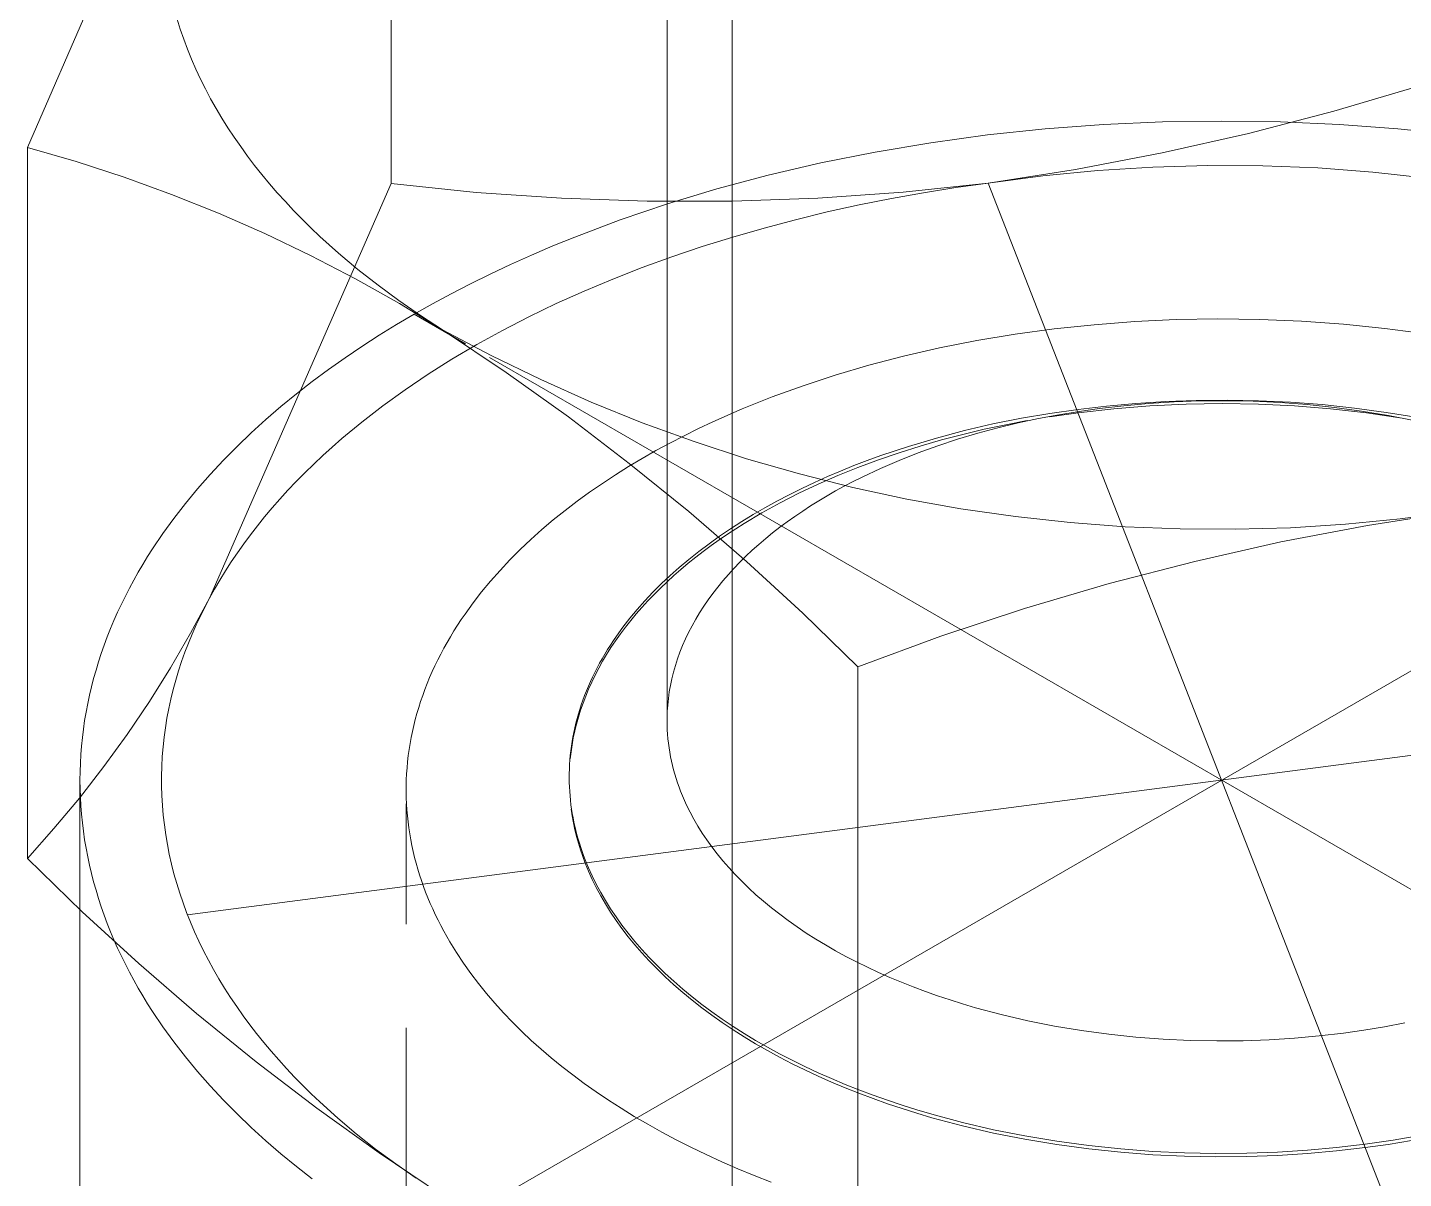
# Model space of a CAD drawing. Header units: millimetres. Extents: x -111 to 4919, y -143 to 3304.
# Drawn here: x 2824.62 to 2833.05, y 1561.27 to 1568.33 of the extents above; entities that cross this region are included whole.
import ezdxf

# ---------------------------------------------------------------- set-up
doc = ezdxf.new("R2010")
doc.units = ezdxf.units.MM
doc.linetypes.add('HIDDEN', pattern=[1.905, 1.27, -0.635])
doc.layers.add('ZANO_R', color=7, linetype='Continuous', lineweight=0)
doc.layers.add('ZANO_R_przerywana', color=7, linetype='HIDDEN', lineweight=0)

msp = doc.modelspace()

# ---------------------------------------------------------------- linework, layer by layer
at = {"layer": 'ZANO_R'}
for p, q in [((2828.5389, 1564.0757), (2828.5389, 1572.2905)), ((2826.8478, 1567.37), (2826.8478, 1571.7292)), ((2828.9389, 1559.2657), (2828.9389, 1571.4242)), ((2824.6173, 1567.5916), (2825.673, 1570.0225)), ((2825.5344, 1568.3782), (2825.5538, 1568.3164)), ((2825.5538, 1568.3164), (2825.5751, 1568.2548)), ((2825.5751, 1568.2548), (2825.5982, 1568.1934)), ((2825.5982, 1568.1934), (2825.623, 1568.1322)), ((2825.623, 1568.1322), (2825.6496, 1568.0713)), ((2825.6496, 1568.0713), (2825.678, 1568.0106)), ((2825.678, 1568.0106), (2825.7081, 1567.9503)), ((2833.147, 1567.9667), (2832.6276, 1567.8136)), ((2825.7081, 1567.9503), (2825.7399, 1567.8903)), ((2825.7399, 1567.8903), (2825.7735, 1567.8306)), ((2825.7735, 1567.8306), (2825.8087, 1567.7714)), ((2832.6276, 1567.8136), (2832.1036, 1567.6775)), ((2825.8087, 1567.7714), (2825.8456, 1567.7125)), ((2825.8456, 1567.7125), (2825.8842, 1567.6541)), ((2830.8581, 1567.7049), (2831.2159, 1567.7318)), ((2831.2159, 1567.7318), (2831.5767, 1567.748)), ((2831.5767, 1567.748), (2831.9389, 1567.7534)), ((2831.9389, 1567.7534), (2832.3011, 1567.748)), ((2832.3011, 1567.748), (2832.6618, 1567.7318)), ((2832.6618, 1567.7318), (2833.0197, 1567.7049)), ((2825.8842, 1567.6541), (2825.9243, 1567.5961)), ((2830.1565, 1567.6202), (2830.5045, 1567.6676)), ((2830.5045, 1567.6676), (2830.8581, 1567.7049)), ((2832.1036, 1567.6775), (2831.5753, 1567.5585)), ((2833.0197, 1567.7049), (2833.3732, 1567.6676)), ((2824.6173, 1567.5916), (2824.6173, 1563.2324)), ((2824.915, 1567.5051), (2824.6173, 1567.5916)), ((2825.9243, 1567.5961), (2825.9661, 1567.5386)), ((2829.4825, 1567.4964), (2829.8155, 1567.563)), ((2829.8155, 1567.563), (2830.1565, 1567.6202)), ((2831.5753, 1567.5585), (2831.0434, 1567.4569)), ((2825.2097, 1567.4088), (2824.915, 1567.5051)), ((2825.9661, 1567.5386), (2826.0095, 1567.4816)), ((2826.0095, 1567.4816), (2826.0544, 1567.4251)), ((2829.1586, 1567.421), (2829.4825, 1567.4964)), ((2831.5169, 1567.4712), (2831.1797, 1567.45)), ((2831.8546, 1567.4809), (2831.5169, 1567.4712)), ((2832.1924, 1567.4789), (2831.8546, 1567.4809)), ((2832.53, 1567.4653), (2832.1924, 1567.4789)), ((2832.8669, 1567.4401), (2832.53, 1567.4653)), ((2825.5011, 1567.303), (2825.2097, 1567.4088)), ((2826.0544, 1567.4251), (2826.1009, 1567.3691)), ((2828.8449, 1567.3372), (2829.1586, 1567.421)), ((2831.0434, 1567.4569), (2830.5086, 1567.3727)), ((2830.8435, 1567.4171), (2830.5086, 1567.3727)), ((2831.1797, 1567.45), (2830.8435, 1567.4171)), ((2833.2027, 1567.4034), (2832.8669, 1567.4401)), ((2825.7889, 1567.1877), (2825.5011, 1567.303)), ((2826.8478, 1567.37), (2825.7325, 1564.8272)), ((2826.1009, 1567.3691), (2826.1489, 1567.3137)), ((2826.1489, 1567.3137), (2826.1983, 1567.2589)), ((2827.3692, 1567.3157), (2826.8478, 1567.37)), ((2827.8922, 1567.2796), (2827.3692, 1567.3157)), ((2828.5421, 1567.2457), (2828.8449, 1567.3372)), ((2829.9872, 1567.3176), (2829.4643, 1567.2807)), ((2830.1121, 1567.3135), (2829.9143, 1567.2781)), ((2830.5086, 1567.3727), (2829.9872, 1567.3176)), ((2830.3103, 1567.345), (2830.1121, 1567.3135)), ((2830.5086, 1567.3727), (2830.3103, 1567.345)), ((2830.5086, 1567.3727), (2833.3692, 1560.0512)), ((2826.1983, 1567.2589), (2826.2492, 1567.2047)), ((2828.4161, 1567.2617), (2827.8922, 1567.2796)), ((2828.2511, 1567.1471), (2828.5421, 1567.2457)), ((2828.9404, 1567.2621), (2828.4161, 1567.2617)), ((2829.4643, 1567.2807), (2828.9404, 1567.2621)), ((2829.7172, 1567.2387), (2829.5211, 1567.1955)), ((2829.9143, 1567.2781), (2829.7172, 1567.2387)), ((2826.0727, 1567.063), (2825.7889, 1567.1877)), ((2826.2492, 1567.2047), (2826.3014, 1567.1511)), ((2826.3014, 1567.1511), (2826.3551, 1567.0981)), ((2827.9724, 1567.042), (2828.2511, 1567.1471)), ((2829.3264, 1567.1483), (2829.1334, 1567.0972)), ((2829.5211, 1567.1955), (2829.3264, 1567.1483)), ((2826.3523, 1566.9291), (2826.0727, 1567.063)), ((2826.3551, 1567.0981), (2826.4101, 1567.0458)), ((2826.4101, 1567.0458), (2826.4665, 1566.9941)), ((2827.8379, 1566.9872), (2827.9724, 1567.042)), ((2828.9425, 1567.0422), (2828.754, 1566.9834)), ((2829.1334, 1567.0972), (2828.9425, 1567.0422)), ((2826.4665, 1566.9941), (2826.5241, 1566.9431)), ((2827.7066, 1566.931), (2827.8379, 1566.9872)), ((2828.754, 1566.9834), (2828.5682, 1566.9207)), ((2826.6274, 1566.7862), (2826.3523, 1566.9291)), ((2826.5241, 1566.9431), (2826.643, 1566.8433)), ((2827.4539, 1566.8149), (2827.5786, 1566.8736)), ((2827.5786, 1566.8736), (2827.7066, 1566.931)), ((2828.5682, 1566.9207), (2828.3855, 1566.8543)), ((2826.8977, 1566.6343), (2826.6274, 1566.7862)), ((2826.643, 1566.8433), (2826.7666, 1566.7463)), ((2827.3326, 1566.7551), (2827.4539, 1566.8149)), ((2828.2062, 1566.7843), (2828.0307, 1566.7106)), ((2828.3855, 1566.8543), (2828.2062, 1566.7843)), ((2826.7666, 1566.7463), (2826.8947, 1566.6523)), ((2827.2147, 1566.6942), (2827.3326, 1566.7551)), ((2828.0307, 1566.7106), (2827.8593, 1566.6335)), ((2826.8947, 1566.6523), (2827.0269, 1566.5614)), ((2827.1628, 1566.4736), (2826.8977, 1566.6343)), ((2826.9891, 1566.5697), (2827.1002, 1566.6324)), ((2827.1002, 1566.6324), (2827.2147, 1566.6942)), ((2827.8593, 1566.6335), (2827.6922, 1566.5531)), ((2826.8805, 1566.5056), (2826.9891, 1566.5697)), ((2826.9891, 1566.5697), (2827.3034, 1566.3882)), ((2827.0269, 1566.5614), (2827.1628, 1566.4736)), ((2827.6922, 1566.5531), (2827.5298, 1566.4694)), ((2831.4079, 1566.5236), (2831.6607, 1566.5355)), ((2831.6607, 1566.5355), (2831.916, 1566.5399)), ((2831.916, 1566.5399), (2832.1727, 1566.5368)), ((2832.1727, 1566.5368), (2832.4298, 1566.526)), ((2826.7734, 1566.4394), (2826.8805, 1566.5056)), ((2827.5525, 1566.2122), (2827.1628, 1566.4736)), ((2827.1628, 1566.4736), (2827.4613, 1566.3154)), ((2827.5298, 1566.4694), (2827.3724, 1566.3826)), ((2830.4381, 1566.4068), (2830.6727, 1566.4458)), ((2830.6727, 1566.4458), (2830.913, 1566.4785)), ((2830.913, 1566.4785), (2831.1583, 1566.5045)), ((2831.1583, 1566.5045), (2831.4079, 1566.5236)), ((2832.4298, 1566.526), (2832.6862, 1566.5075)), ((2832.6862, 1566.5075), (2832.941, 1566.4814)), ((2832.941, 1566.4814), (2833.1931, 1566.4476)), ((2826.5644, 1566.3013), (2826.668, 1566.3714)), ((2826.668, 1566.3714), (2826.7734, 1566.4394)), ((2827.3724, 1566.3826), (2827.2201, 1566.2929)), ((2829.9889, 1566.3114), (2830.21, 1566.3619)), ((2830.21, 1566.3619), (2830.4381, 1566.4068)), ((2826.4628, 1566.2294), (2826.5644, 1566.3013)), ((2826.9891, 1560.8542), (2836.5054, 1566.3484)), ((2827.2201, 1566.2929), (2827.0733, 1566.2004)), ((2827.4493, 1566.304), (2836.8886, 1560.8542)), ((2827.4613, 1566.3154), (2827.7651, 1566.1676)), ((2829.7754, 1566.2557), (2829.9889, 1566.3114)), ((2826.3632, 1566.1555), (2826.4628, 1566.2294)), ((2827.0733, 1566.2004), (2826.9322, 1566.1052)), ((2827.934, 1565.9391), (2827.5525, 1566.2122)), ((2829.3725, 1566.1307), (2829.5698, 1566.1953)), ((2829.5698, 1566.1953), (2829.7754, 1566.2557)), ((2826.266, 1566.0797), (2826.3632, 1566.1555)), ((2827.7651, 1566.1676), (2828.0738, 1566.0303)), ((2829.1837, 1566.0621), (2829.3725, 1566.1307)), ((2826.1711, 1566.002), (2826.266, 1566.0797)), ((2826.9322, 1566.1052), (2826.797, 1566.0077)), ((2828.0738, 1566.0303), (2828.387, 1565.9036)), ((2829.0004, 1565.9888), (2829.1837, 1566.0621)), ((2831.4128, 1566.022), (2831.5963, 1566.0336)), ((2831.4917, 1566.0217), (2831.6477, 1566.0315)), ((2831.5963, 1566.0336), (2831.7834, 1566.0403)), ((2831.6477, 1566.0315), (2831.8067, 1566.0372)), ((2831.7834, 1566.0403), (2831.9736, 1566.042)), ((2831.8067, 1566.0372), (2831.9684, 1566.0386)), ((2831.9684, 1566.0386), (2832.1322, 1566.0355)), ((2831.9736, 1566.042), (2832.1663, 1566.0384)), ((2832.1322, 1566.0355), (2832.2976, 1566.0278)), ((2832.1663, 1566.0384), (2832.3609, 1566.0292)), ((2832.2976, 1566.0278), (2832.4641, 1566.0151)), ((2832.3609, 1566.0292), (2832.5568, 1566.0144)), ((2826.0787, 1565.9224), (2826.1711, 1566.002)), ((2826.797, 1566.0077), (2826.6678, 1565.9078)), ((2828.8199, 1565.9095), (2829.0004, 1565.9888)), ((2830.7116, 1565.9307), (2830.8856, 1565.9606)), ((2830.817, 1565.9288), (2830.942, 1565.9524)), ((2830.8856, 1565.9606), (2831.0587, 1565.9855)), ((2830.8856, 1565.9399), (2831.0587, 1565.9647)), ((2830.942, 1565.9524), (2831.0666, 1565.973)), ((2831.0587, 1565.9855), (2831.2335, 1566.0059)), ((2831.0587, 1565.9647), (2831.279, 1565.9896)), ((2831.0666, 1565.973), (2831.1907, 1565.9906)), ((2831.1907, 1565.9906), (2831.3393, 1566.0079)), ((2831.2335, 1566.0059), (2831.4128, 1566.022)), ((2831.279, 1565.9896), (2831.5, 1566.0074)), ((2831.3393, 1566.0079), (2831.4917, 1566.0217)), ((2831.5, 1566.0074), (2831.7214, 1566.018)), ((2831.7214, 1566.018), (2831.9431, 1566.0214)), ((2831.9431, 1566.0214), (2832.1648, 1566.0176)), ((2832.1648, 1566.0176), (2832.3863, 1566.0067)), ((2832.3863, 1566.0067), (2832.6072, 1565.9886)), ((2832.4641, 1566.0151), (2832.631, 1565.9976)), ((2832.5568, 1566.0144), (2832.7531, 1565.9937)), ((2832.6072, 1565.9886), (2832.8275, 1565.9633)), ((2832.631, 1565.9976), (2832.7976, 1565.9751)), ((2832.7531, 1565.9937), (2832.9491, 1565.9672)), ((2832.7976, 1565.9751), (2832.9634, 1565.9475)), ((2832.8275, 1565.9633), (2833.0468, 1565.931)), ((2832.9491, 1565.9672), (2833.1442, 1565.9348)), ((2832.9634, 1565.9475), (2833.1276, 1565.9148)), ((2825.989, 1565.8411), (2826.0787, 1565.9224)), ((2826.6678, 1565.9078), (2826.5448, 1565.8059)), ((2828.3071, 1565.6545), (2827.934, 1565.9391)), ((2828.387, 1565.9036), (2828.7044, 1565.7879)), ((2828.643, 1565.824), (2828.731, 1565.8675)), ((2828.731, 1565.8675), (2828.8199, 1565.9095)), ((2830.1903, 1565.8098), (2830.3634, 1565.8554)), ((2830.3521, 1565.8319), (2830.4836, 1565.8631)), ((2830.3634, 1565.8554), (2830.5373, 1565.8957)), ((2830.4435, 1565.8387), (2830.5674, 1565.8719)), ((2830.4836, 1565.8631), (2830.6154, 1565.8913)), ((2830.5373, 1565.8957), (2830.7116, 1565.9307)), ((2830.5674, 1565.8719), (2830.692, 1565.902)), ((2830.6154, 1565.8913), (2830.7472, 1565.9165)), ((2830.692, 1565.902), (2830.817, 1565.9288)), ((2825.9021, 1565.7579), (2825.989, 1565.8411)), ((2826.5448, 1565.8059), (2826.4857, 1565.7542)), ((2828.4705, 1565.7325), (2828.5561, 1565.779)), ((2828.5561, 1565.779), (2828.643, 1565.824)), ((2828.7044, 1565.7879), (2829.0256, 1565.6831)), ((2830.019, 1565.7587), (2830.1903, 1565.8098)), ((2830.0911, 1565.7602), (2830.2211, 1565.7976)), ((2830.199, 1565.7622), (2830.3206, 1565.8021)), ((2830.2211, 1565.7976), (2830.3521, 1565.8319)), ((2830.3206, 1565.8021), (2830.4435, 1565.8387)), ((2825.8182, 1565.673), (2825.9021, 1565.7579)), ((2826.4282, 1565.7021), (2826.3723, 1565.6495)), ((2826.4857, 1565.7542), (2826.4282, 1565.7021)), ((2828.3861, 1565.6844), (2828.4705, 1565.7325)), ((2829.7667, 1565.6719), (2829.85, 1565.7022)), ((2829.8349, 1565.6761), (2829.9622, 1565.7197)), ((2829.85, 1565.7022), (2830.019, 1565.7587)), ((2829.9617, 1565.6727), (2830.0793, 1565.7191)), ((2829.9622, 1565.7197), (2830.0911, 1565.7602)), ((2830.0793, 1565.7191), (2830.199, 1565.7622)), ((2825.7374, 1565.5865), (2825.8182, 1565.673)), ((2826.3723, 1565.6495), (2826.318, 1565.5966)), ((2828.2218, 1565.5839), (2828.3032, 1565.6349)), ((2828.3032, 1565.6349), (2828.3861, 1565.6844)), ((2828.6714, 1565.3589), (2828.3071, 1565.6545)), ((2829.0256, 1565.6831), (2829.3502, 1565.5894)), ((2829.5222, 1565.573), (2829.6027, 1565.6073)), ((2829.5859, 1565.5796), (2829.7093, 1565.6293)), ((2829.6027, 1565.6073), (2829.6842, 1565.6403)), ((2829.6842, 1565.6403), (2829.7667, 1565.6719)), ((2829.7093, 1565.6293), (2829.8349, 1565.6761)), ((2829.7345, 1565.5703), (2829.8467, 1565.6231)), ((2829.8467, 1565.6231), (2829.9617, 1565.6727)), ((2825.6597, 1565.4983), (2825.7374, 1565.5865)), ((2826.2654, 1565.5433), (2826.2144, 1565.4896)), ((2826.318, 1565.5966), (2826.2654, 1565.5433)), ((2828.0639, 1565.4776), (2828.142, 1565.5315)), ((2828.142, 1565.5315), (2828.2218, 1565.5839)), ((2829.3469, 1565.4709), (2829.465, 1565.5267)), ((2829.3502, 1565.5894), (2829.6778, 1565.5069)), ((2829.3649, 1565.5004), (2829.4429, 1565.5373)), ((2829.4429, 1565.5373), (2829.5222, 1565.573)), ((2829.465, 1565.5267), (2829.5859, 1565.5796)), ((2829.6257, 1565.5144), (2829.6797, 1565.5427)), ((2829.6797, 1565.5427), (2829.7345, 1565.5703)), ((2825.5855, 1565.4085), (2825.6597, 1565.4983)), ((2826.165, 1565.4356), (2826.1174, 1565.3813)), ((2826.2144, 1565.4896), (2826.165, 1565.4356)), ((2827.9877, 1565.4222), (2828.0639, 1565.4776)), ((2829.2129, 1565.4228), (2829.2881, 1565.4622)), ((2829.2319, 1565.4122), (2829.3469, 1565.4709)), ((2829.2881, 1565.4622), (2829.3649, 1565.5004)), ((2829.4695, 1565.4251), (2829.5206, 1565.4556)), ((2829.5206, 1565.4556), (2829.5727, 1565.4853)), ((2829.5727, 1565.4853), (2829.6257, 1565.5144)), ((2829.6778, 1565.5069), (2830.0081, 1565.4358)), ((2830.0081, 1565.4358), (2830.3406, 1565.376)), ((2825.5147, 1565.3171), (2825.5855, 1565.4085)), ((2826.1174, 1565.3813), (2826.0714, 1565.3267)), ((2827.8413, 1565.3075), (2827.9135, 1565.3655)), ((2827.9135, 1565.3655), (2827.9877, 1565.4222)), ((2829.0266, 1565.0523), (2828.6714, 1565.3589)), ((2829.0125, 1565.2864), (2829.1204, 1565.3507)), ((2829.067, 1565.3402), (2829.1391, 1565.3821)), ((2829.1204, 1565.3507), (2829.2319, 1565.4122)), ((2829.1391, 1565.3821), (2829.2129, 1565.4228)), ((2829.3227, 1565.3295), (2829.3705, 1565.362)), ((2829.3705, 1565.362), (2829.4194, 1565.3939)), ((2829.4194, 1565.3939), (2829.4695, 1565.4251)), ((2830.3406, 1565.376), (2830.675, 1565.3277)), ((2833.3692, 1565.3584), (2832.8343, 1565.2742)), ((2833.0343, 1565.314), (2833.3692, 1565.3584)), ((2825.4475, 1565.2243), (2825.5147, 1565.3171)), ((2826.027, 1565.2719), (2825.9844, 1565.2169)), ((2826.0714, 1565.3267), (2826.027, 1565.2719)), ((2827.7713, 1565.2481), (2827.8413, 1565.3075)), ((2828.9278, 1565.253), (2828.9965, 1565.2971)), ((2828.9601, 1565.2533), (2829.0125, 1565.2864)), ((2828.9965, 1565.2971), (2829.067, 1565.3402)), ((2829.2306, 1565.2625), (2829.276, 1565.2963)), ((2829.276, 1565.2963), (2829.3227, 1565.3295)), ((2830.675, 1565.3277), (2831.0108, 1565.291)), ((2831.0108, 1565.291), (2831.3477, 1565.2658)), ((2831.3477, 1565.2658), (2831.6853, 1565.2522)), ((2832.8343, 1565.2742), (2832.3024, 1565.1725)), ((2832.3608, 1565.2599), (2832.698, 1565.2812)), ((2832.698, 1565.2812), (2833.0343, 1565.314)), ((2825.384, 1565.1301), (2825.4475, 1565.2243)), ((2825.9844, 1565.2169), (2825.9434, 1565.1616)), ((2827.6381, 1565.1255), (2827.7035, 1565.1874)), ((2827.7035, 1565.1874), (2827.7713, 1565.2481)), ((2828.7961, 1565.1613), (2828.861, 1565.2077)), ((2828.8092, 1565.1502), (2828.8584, 1565.1851)), ((2828.8584, 1565.1851), (2828.9087, 1565.2195)), ((2828.861, 1565.2077), (2828.9278, 1565.253)), ((2828.9087, 1565.2195), (2828.9601, 1565.2533)), ((2829.1019, 1565.1577), (2829.1435, 1565.1932)), ((2829.1435, 1565.1932), (2829.1864, 1565.2281)), ((2829.1864, 1565.2281), (2829.2306, 1565.2625)), ((2831.6853, 1565.2522), (2832.0231, 1565.2502)), ((2832.0231, 1565.2502), (2832.3608, 1565.2599)), ((2825.3537, 1565.0826), (2825.384, 1565.1301)), ((2825.9041, 1565.1062), (2825.8665, 1565.0506)), ((2825.9434, 1565.1616), (2825.9041, 1565.1062)), ((2827.5751, 1565.0624), (2827.6381, 1565.1255)), ((2828.6725, 1565.0657), (2828.7333, 1565.114)), ((2828.7143, 1565.0784), (2828.7611, 1565.1146)), ((2828.7333, 1565.114), (2828.7961, 1565.1613)), ((2828.7611, 1565.1146), (2828.8092, 1565.1502)), ((2829.0228, 1565.0851), (2829.0617, 1565.1216)), ((2829.0617, 1565.1216), (2829.1019, 1565.1577)), ((2832.3024, 1565.1725), (2831.7742, 1565.0536)), ((2825.296, 1564.9864), (2825.3244, 1565.0346)), ((2825.3244, 1565.0346), (2825.3537, 1565.0826)), ((2825.8665, 1565.0506), (2825.8305, 1564.9949)), ((2827.5147, 1564.9982), (2827.5751, 1565.0624)), ((2828.5574, 1564.9663), (2828.6138, 1565.0164)), ((2828.6138, 1565.0164), (2828.6725, 1565.0657)), ((2828.6241, 1565.0046), (2828.6686, 1565.0418)), ((2828.6686, 1565.0418), (2828.7143, 1565.0784)), ((2828.9493, 1565.0106), (2828.9853, 1565.0481)), ((2828.9853, 1565.0481), (2829.0228, 1565.0851)), ((2829.3724, 1564.7351), (2829.0266, 1565.0523)), ((2831.7742, 1565.0536), (2831.2501, 1564.9175)), ((2825.2424, 1564.8891), (2825.2687, 1564.9379)), ((2825.2687, 1564.9379), (2825.296, 1564.9864)), ((2825.7962, 1564.9391), (2825.7635, 1564.8832)), ((2825.8305, 1564.9949), (2825.7962, 1564.9391)), ((2827.4019, 1564.8664), (2827.4569, 1564.9328)), ((2827.4569, 1564.9328), (2827.5147, 1564.9982)), ((2828.4984, 1564.89), (2828.539, 1564.9286)), ((2828.5032, 1564.9154), (2828.5574, 1564.9663)), ((2828.539, 1564.9286), (2828.5809, 1564.9668)), ((2828.5809, 1564.9668), (2828.6241, 1565.0046)), ((2828.8499, 1564.8959), (2828.8815, 1564.9345)), ((2828.8815, 1564.9345), (2828.9146, 1564.9728)), ((2828.9146, 1564.9728), (2828.9493, 1565.0106)), ((2825.2171, 1564.84), (2825.2424, 1564.8891)), ((2825.7635, 1564.8832), (2825.7325, 1564.8272)), ((2827.3496, 1564.799), (2827.4019, 1564.8664)), ((2828.4019, 1564.8112), (2828.4513, 1564.8637)), ((2828.4212, 1564.8114), (2828.4591, 1564.8509)), ((2828.4513, 1564.8637), (2828.5032, 1564.9154)), ((2828.4591, 1564.8509), (2828.4984, 1564.89)), ((2828.7911, 1564.8177), (2828.8197, 1564.857)), ((2828.8197, 1564.857), (2828.8499, 1564.8959)), ((2831.2501, 1564.9175), (2830.7307, 1564.7643)), ((2825.1696, 1564.741), (2825.1928, 1564.7906)), ((2825.1928, 1564.7906), (2825.2171, 1564.84)), ((2825.7325, 1564.8272), (2825.6169, 1564.6124)), ((2825.7041, 1564.7731), (2825.677, 1564.7185)), ((2825.7325, 1564.8272), (2825.7041, 1564.7731)), ((2827.3002, 1564.7307), (2827.3496, 1564.799)), ((2828.3495, 1564.7312), (2828.3846, 1564.7714)), ((2828.3548, 1564.7581), (2828.4019, 1564.8112)), ((2828.3846, 1564.7714), (2828.4212, 1564.8114)), ((2828.7385, 1564.7384), (2828.764, 1564.7782)), ((2828.764, 1564.7782), (2828.7911, 1564.8177)), ((2830.7307, 1564.7643), (2830.2166, 1564.5943)), ((2825.1263, 1564.641), (2825.1474, 1564.6911)), ((2825.1474, 1564.6911), (2825.1696, 1564.741)), ((2825.677, 1564.7185), (2825.6513, 1564.6634)), ((2827.2538, 1564.6615), (2827.2766, 1564.6962)), ((2827.2766, 1564.6962), (2827.3002, 1564.7307)), ((2828.268, 1564.6501), (2828.3102, 1564.7044)), ((2828.2834, 1564.6496), (2828.3157, 1564.6905)), ((2828.3102, 1564.7044), (2828.3548, 1564.7581)), ((2828.3157, 1564.6905), (2828.3495, 1564.7312)), ((2828.692, 1564.6583), (2828.7145, 1564.6984)), ((2828.7145, 1564.6984), (2828.7385, 1564.7384)), ((2829.7084, 1564.4076), (2829.3724, 1564.7351)), ((2825.0874, 1564.5401), (2825.1063, 1564.5906)), ((2825.1063, 1564.5906), (2825.1263, 1564.641)), ((2825.6169, 1564.6124), (2825.4941, 1564.4015)), ((2825.6269, 1564.608), (2825.6038, 1564.5521)), ((2825.6513, 1564.6634), (2825.6269, 1564.608)), ((2827.1898, 1564.5562), (2827.2104, 1564.5915)), ((2827.2104, 1564.5915), (2827.2317, 1564.6266)), ((2827.2317, 1564.6266), (2827.2538, 1564.6615)), ((2828.2095, 1564.5678), (2828.2284, 1564.5953)), ((2828.223, 1564.5668), (2828.2525, 1564.6083)), ((2828.2284, 1564.5953), (2828.268, 1564.6501)), ((2828.2525, 1564.6083), (2828.2834, 1564.6496)), ((2828.6518, 1564.5775), (2828.6712, 1564.618)), ((2828.6712, 1564.618), (2828.692, 1564.6583)), ((2830.2166, 1564.5943), (2829.7084, 1564.4076)), ((2825.0696, 1564.4893), (2825.0874, 1564.5401)), ((2825.6038, 1564.5521), (2825.5822, 1564.4958)), ((2825.5982, 1562.8862), (2838.2795, 1564.5377)), ((2827.151, 1564.4851), (2827.17, 1564.5208)), ((2827.17, 1564.5208), (2827.1898, 1564.5562)), ((2828.1568, 1564.4845), (2828.1737, 1564.5123)), ((2828.1684, 1564.483), (2828.195, 1564.525)), ((2828.1737, 1564.5123), (2828.1913, 1564.5401)), ((2828.1913, 1564.5401), (2828.2095, 1564.5678)), ((2828.195, 1564.525), (2828.223, 1564.5668)), ((2828.6178, 1564.4964), (2828.6341, 1564.537)), ((2828.6341, 1564.537), (2828.6518, 1564.5775)), ((2825.0373, 1564.3872), (2825.0529, 1564.4384)), ((2825.0529, 1564.4384), (2825.0696, 1564.4893)), ((2825.5621, 1564.4392), (2825.5434, 1564.3822)), ((2825.5822, 1564.4958), (2825.5621, 1564.4392)), ((2827.1154, 1564.4134), (2827.1328, 1564.4494)), ((2827.1328, 1564.4494), (2827.151, 1564.4851)), ((2828.1098, 1564.4005), (2828.1248, 1564.4286)), ((2828.1197, 1564.3985), (2828.1433, 1564.4408)), ((2828.1248, 1564.4286), (2828.1404, 1564.4566)), ((2828.1404, 1564.4566), (2828.1568, 1564.4845)), ((2828.1433, 1564.4408), (2828.1684, 1564.483)), ((2828.5901, 1564.4151), (2828.6032, 1564.4557)), ((2828.6032, 1564.4557), (2828.6178, 1564.4964)), ((2825.0228, 1564.3359), (2825.0373, 1564.3872)), ((2825.4941, 1564.4015), (2825.3645, 1564.1949)), ((2825.5434, 1564.3822), (2825.5261, 1564.3249)), ((2827.0679, 1564.3048), (2827.0829, 1564.3411)), ((2827.0829, 1564.3411), (2827.0987, 1564.3773)), ((2827.0987, 1564.3773), (2827.1154, 1564.4134)), ((2828.0686, 1564.316), (2828.0816, 1564.3442)), ((2828.0769, 1564.3133), (2828.0975, 1564.3559)), ((2828.0816, 1564.3442), (2828.0954, 1564.3724)), ((2828.0954, 1564.3724), (2828.1098, 1564.4005)), ((2828.0975, 1564.3559), (2828.1197, 1564.3985)), ((2828.5684, 1564.3338), (2828.5785, 1564.3744)), ((2828.5785, 1564.3744), (2828.5901, 1564.4151)), ((2829.7084, 1560.0484), (2829.7084, 1564.4076)), ((2824.9973, 1564.2329), (2825.0095, 1564.2845)), ((2825.0095, 1564.2845), (2825.0228, 1564.3359)), ((2825.5104, 1564.2672), (2825.4962, 1564.2093)), ((2825.5261, 1564.3249), (2825.5104, 1564.2672)), ((2827.0403, 1564.2318), (2827.0537, 1564.2683)), ((2827.0537, 1564.2683), (2827.0679, 1564.3048)), ((2828.0331, 1564.2311), (2828.0443, 1564.2594)), ((2828.0399, 1564.2278), (2828.0577, 1564.2706)), ((2828.0443, 1564.2594), (2828.0561, 1564.2877)), ((2828.0561, 1564.2877), (2828.0686, 1564.316)), ((2828.0577, 1564.2706), (2828.0769, 1564.3133)), ((2828.5498, 1564.2328), (2828.5527, 1564.2529)), ((2828.5527, 1564.2529), (2828.5561, 1564.2731)), ((2828.5561, 1564.2731), (2828.5598, 1564.2933)), ((2828.5598, 1564.2933), (2828.5639, 1564.3136)), ((2828.5639, 1564.3136), (2828.5684, 1564.3338)), ((2824.9763, 1564.1293), (2824.9862, 1564.1812)), ((2824.9862, 1564.1812), (2824.9973, 1564.2329)), ((2825.3645, 1564.1949), (2825.228, 1563.9927)), ((2825.4962, 1564.2093), (2825.4835, 1564.151)), ((2827.016, 1564.1584), (2827.0278, 1564.1951)), ((2827.0278, 1564.1951), (2827.0403, 1564.2318)), ((2828.0035, 1564.1461), (2828.0127, 1564.1744)), ((2828.0088, 1564.1421), (2828.0237, 1564.1849)), ((2828.0127, 1564.1744), (2828.0226, 1564.2028)), ((2828.0226, 1564.2028), (2828.0331, 1564.2311)), ((2828.0237, 1564.1849), (2828.0399, 1564.2278)), ((2828.5415, 1564.1525), (2828.543, 1564.1725)), ((2828.543, 1564.1725), (2828.5449, 1564.1925)), ((2828.5449, 1564.1925), (2828.5471, 1564.2126)), ((2828.5471, 1564.2126), (2828.5498, 1564.2328)), ((2824.9675, 1564.0774), (2824.9763, 1564.1293)), ((2825.4724, 1564.0925), (2825.4628, 1564.0337)), ((2825.4835, 1564.151), (2825.4724, 1564.0925)), ((2826.9858, 1564.0477), (2826.995, 1564.0847)), ((2826.995, 1564.0847), (2827.0051, 1564.1216)), ((2827.0051, 1564.1216), (2827.016, 1564.1584)), ((2827.9795, 1564.0611), (2827.9869, 1564.0894)), ((2827.9836, 1564.0563), (2827.9955, 1564.0992)), ((2827.9869, 1564.0894), (2827.9949, 1564.1178)), ((2827.9949, 1564.1178), (2828.0035, 1564.1461)), ((2827.9955, 1564.0992), (2828.0088, 1564.1421)), ((2828.539, 1564.0928), (2828.5395, 1564.1126)), ((2828.5395, 1564.1126), (2828.5403, 1564.1325)), ((2828.5403, 1564.1325), (2828.5415, 1564.1525)), ((2824.9535, 1563.9732), (2824.9599, 1564.0254)), ((2824.9599, 1564.0254), (2824.9675, 1564.0774)), ((2825.4628, 1564.0337), (2825.4548, 1563.9748)), ((2826.9698, 1563.9737), (2826.9774, 1564.0107)), ((2826.9774, 1564.0107), (2826.9858, 1564.0477)), ((2827.9612, 1563.9764), (2827.9667, 1564.0046)), ((2827.9641, 1563.9708), (2827.9731, 1564.0135)), ((2827.9667, 1564.0046), (2827.9728, 1564.0328)), ((2827.9728, 1564.0328), (2827.9795, 1564.0611)), ((2827.9731, 1564.0135), (2827.9836, 1564.0563)), ((2828.5393, 1564.0482), (2828.5389, 1564.0757)), ((2828.5403, 1564.0207), (2828.5393, 1564.0482)), ((2828.542, 1563.9931), (2828.5403, 1564.0207)), ((2824.9441, 1563.8688), (2824.9482, 1563.9211)), ((2824.9482, 1563.9211), (2824.9535, 1563.9732)), ((2825.228, 1563.9927), (2825.0849, 1563.7951)), ((2825.4484, 1563.9156), (2825.4437, 1563.8562)), ((2825.4548, 1563.9748), (2825.4484, 1563.9156)), ((2826.9571, 1563.8995), (2826.963, 1563.9366)), ((2826.963, 1563.9366), (2826.9698, 1563.9737)), ((2827.9484, 1563.892), (2827.9521, 1563.9201)), ((2827.9502, 1563.8856), (2827.9564, 1563.9282)), ((2827.9521, 1563.9201), (2827.9563, 1563.9482)), ((2827.9563, 1563.9482), (2827.9612, 1563.9764)), ((2827.9564, 1563.9282), (2827.9641, 1563.9708)), ((2828.5444, 1563.9655), (2828.542, 1563.9931)), ((2828.5474, 1563.938), (2828.5444, 1563.9655)), ((2828.551, 1563.9105), (2828.5474, 1563.938)), ((2824.9412, 1563.8166), (2824.9441, 1563.8688)), ((2825.4437, 1563.8562), (2825.4405, 1563.7967)), ((2826.9478, 1563.8253), (2826.952, 1563.8624)), ((2826.952, 1563.8624), (2826.9571, 1563.8995)), ((2827.941, 1563.8082), (2827.9429, 1563.8361)), ((2827.9429, 1563.8361), (2827.9453, 1563.864)), ((2827.9453, 1563.864), (2827.9484, 1563.892)), ((2827.9453, 1563.8433), (2827.9502, 1563.8856)), ((2828.5553, 1563.8831), (2828.551, 1563.9105)), ((2828.5603, 1563.8558), (2828.5553, 1563.8831)), ((2828.5658, 1563.8287), (2828.5603, 1563.8558)), ((2825.0849, 1563.7951), (2824.9353, 1563.6024)), ((2824.9389, 1563.712), (2824.9394, 1563.7643)), ((2824.9394, 1563.7643), (2824.9412, 1563.8166)), ((2825.4405, 1563.7967), (2825.439, 1563.7371)), ((2826.94, 1563.714), (2826.9417, 1563.7511)), ((2826.9417, 1563.7511), (2826.9443, 1563.7882)), ((2826.9443, 1563.7882), (2826.9478, 1563.8253)), ((2827.9389, 1563.7251), (2827.939, 1563.7527)), ((2827.939, 1563.7527), (2827.9397, 1563.7804)), ((2827.9397, 1563.7804), (2827.941, 1563.8082)), ((2828.572, 1563.8016), (2828.5658, 1563.8287)), ((2828.5789, 1563.7748), (2828.572, 1563.8016)), ((2828.5863, 1563.7481), (2828.5789, 1563.7748)), ((2828.5944, 1563.7217), (2828.5863, 1563.7481)), ((2824.9389, 1557.18), (2824.9389, 1563.712)), ((2824.9394, 1563.6596), (2824.9389, 1563.712)), ((2825.439, 1563.7371), (2825.4391, 1563.6773)), ((2825.4391, 1563.6773), (2825.4409, 1563.6174)), ((2826.9389, 1563.64), (2826.939, 1563.677)), ((2826.939, 1563.677), (2826.94, 1563.714)), ((2827.9393, 1563.6976), (2827.9389, 1563.7251)), ((2827.9403, 1563.6702), (2827.9393, 1563.6976)), ((2827.9419, 1563.6429), (2827.9403, 1563.6702)), ((2828.6031, 1563.6954), (2828.5944, 1563.7217)), ((2828.6123, 1563.6695), (2828.6031, 1563.6954)), ((2828.6222, 1563.6438), (2828.6123, 1563.6695)), ((2824.9353, 1563.6024), (2824.7793, 1563.4148)), ((2824.9412, 1563.6073), (2824.9394, 1563.6596)), ((2824.9441, 1563.5551), (2824.9412, 1563.6073)), ((2825.4409, 1563.6174), (2825.4444, 1563.5575)), ((2826.9396, 1563.603), (2826.9389, 1563.64)), ((2826.9411, 1563.5662), (2826.9396, 1563.603)), ((2827.944, 1563.6157), (2827.9419, 1563.6429)), ((2827.9466, 1563.5887), (2827.944, 1563.6157)), ((2827.9498, 1563.5617), (2827.9466, 1563.5887)), ((2828.6396, 1563.6014), (2828.6222, 1563.6438)), ((2828.6589, 1563.5588), (2828.6396, 1563.6014)), ((2824.9482, 1563.5028), (2824.9441, 1563.5551)), ((2824.9535, 1563.4507), (2824.9482, 1563.5028)), ((2825.4444, 1563.5575), (2825.4495, 1563.4975)), ((2825.4495, 1563.4975), (2825.4563, 1563.4375)), ((2826.9435, 1563.5293), (2826.9411, 1563.5662)), ((2826.9466, 1563.4926), (2826.9435, 1563.5293)), ((2827.9536, 1563.5349), (2827.9498, 1563.5617)), ((2827.9571, 1563.4923), (2827.9507, 1563.5345)), ((2827.9578, 1563.5082), (2827.9536, 1563.5349)), ((2827.9626, 1563.4817), (2827.9578, 1563.5082)), ((2828.6799, 1563.5162), (2828.6589, 1563.5588)), ((2828.7028, 1563.4735), (2828.6799, 1563.5162)), ((2824.7793, 1563.4148), (2824.6173, 1563.2324)), ((2824.9599, 1563.3985), (2824.9535, 1563.4507)), ((2825.4563, 1563.4375), (2825.4647, 1563.3775)), ((2826.9505, 1563.456), (2826.9466, 1563.4926)), ((2826.9553, 1563.4194), (2826.9505, 1563.456)), ((2826.9608, 1563.383), (2826.9553, 1563.4194)), ((2827.9647, 1563.4501), (2827.9571, 1563.4923)), ((2827.9678, 1563.4553), (2827.9626, 1563.4817)), ((2827.9737, 1563.4082), (2827.9647, 1563.4501)), ((2827.9736, 1563.429), (2827.9678, 1563.4553)), ((2827.9799, 1563.4029), (2827.9736, 1563.429)), ((2828.7277, 1563.4307), (2828.7028, 1563.4735)), ((2828.7544, 1563.3879), (2828.7277, 1563.4307)), ((2824.9675, 1563.3465), (2824.9599, 1563.3985)), ((2824.9763, 1563.2946), (2824.9675, 1563.3465)), ((2825.4647, 1563.3775), (2825.4749, 1563.3175)), ((2826.9671, 1563.3466), (2826.9608, 1563.383)), ((2826.9742, 1563.3104), (2826.9671, 1563.3466)), ((2827.9839, 1563.3666), (2827.9737, 1563.4082)), ((2827.9866, 1563.3769), (2827.9799, 1563.4029)), ((2827.9953, 1563.3252), (2827.9839, 1563.3666)), ((2827.9938, 1563.3511), (2827.9866, 1563.3769)), ((2828.0015, 1563.3254), (2827.9938, 1563.3511)), ((2828.008, 1563.2843), (2827.9953, 1563.3252)), ((2828.0097, 1563.3), (2828.0015, 1563.3254)), ((2828.7831, 1563.3452), (2828.7544, 1563.3879)), ((2828.8137, 1563.3025), (2828.7831, 1563.3452)), ((2824.9862, 1563.2427), (2824.9763, 1563.2946)), ((2824.9973, 1563.191), (2824.9862, 1563.2427)), ((2825.4749, 1563.3175), (2825.4867, 1563.2575)), ((2825.4867, 1563.2575), (2825.5002, 1563.1977)), ((2826.9821, 1563.2743), (2826.9742, 1563.3104)), ((2826.9908, 1563.2384), (2826.9821, 1563.2743)), ((2828.0218, 1563.2438), (2828.008, 1563.2843)), ((2828.0183, 1563.2746), (2828.0097, 1563.3)), ((2828.0274, 1563.2495), (2828.0183, 1563.2746)), ((2828.0369, 1563.2038), (2828.0218, 1563.2438)), ((2828.0369, 1563.2245), (2828.0274, 1563.2495)), ((2828.8463, 1563.26), (2828.8137, 1563.3025)), ((2828.8809, 1563.2176), (2828.8463, 1563.26)), ((2824.6173, 1563.2324), (2824.9533, 1562.9049)), ((2825.0095, 1563.1394), (2824.9973, 1563.191)), ((2825.5002, 1563.1977), (2825.5154, 1563.1379)), ((2827.0002, 1563.2025), (2826.9908, 1563.2384)), ((2827.0103, 1563.1669), (2827.0002, 1563.2025)), ((2827.0212, 1563.1314), (2827.0103, 1563.1669)), ((2828.0574, 1563.1746), (2828.0369, 1563.2245)), ((2828.0574, 1563.1539), (2828.0369, 1563.2038)), ((2828.08, 1563.1246), (2828.0574, 1563.1746)), ((2828.9175, 1563.1755), (2828.8809, 1563.2176)), ((2828.9561, 1563.1335), (2828.9175, 1563.1755)), ((2825.0228, 1563.088), (2825.0095, 1563.1394)), ((2825.0373, 1563.0367), (2825.0228, 1563.088)), ((2825.5154, 1563.1379), (2825.5322, 1563.0782)), ((2825.5322, 1563.0782), (2825.5507, 1563.0187)), ((2827.0329, 1563.0961), (2827.0212, 1563.1314)), ((2827.0452, 1563.0609), (2827.0329, 1563.0961)), ((2828.08, 1563.1038), (2828.0574, 1563.1539)), ((2828.1048, 1563.0744), (2828.08, 1563.1246)), ((2828.1048, 1563.0537), (2828.08, 1563.1038)), ((2828.1318, 1563.0241), (2828.1048, 1563.0744)), ((2828.9967, 1563.0919), (2828.9561, 1563.1335)), ((2829.0393, 1563.0506), (2828.9967, 1563.0919)), ((2825.0529, 1562.9855), (2825.0373, 1563.0367)), ((2825.5507, 1563.0187), (2825.5709, 1562.9593)), ((2827.0583, 1563.0259), (2827.0452, 1563.0609)), ((2827.0721, 1562.9911), (2827.0583, 1563.0259)), ((2827.0866, 1562.9565), (2827.0721, 1562.9911)), ((2828.1318, 1563.0034), (2828.1048, 1563.0537)), ((2828.161, 1562.9738), (2828.1318, 1563.0241)), ((2828.161, 1562.9531), (2828.1318, 1563.0034)), ((2829.0839, 1563.0097), (2829.0393, 1563.0506)), ((2829.1305, 1562.9692), (2829.0839, 1563.0097)), ((2824.9533, 1562.9049), (2825.2991, 1562.5877)), ((2825.0696, 1562.9346), (2825.0529, 1562.9855)), ((2825.0874, 1562.8838), (2825.0696, 1562.9346)), ((2825.5709, 1562.9593), (2825.5928, 1562.9002)), ((2827.1018, 1562.9222), (2827.0866, 1562.9565)), ((2827.1177, 1562.888), (2827.1018, 1562.9222)), ((2828.1924, 1562.9235), (2828.161, 1562.9738)), ((2828.1924, 1562.9028), (2828.161, 1562.9531)), ((2828.2262, 1562.8732), (2828.1924, 1562.9235)), ((2828.2262, 1562.8525), (2828.1924, 1562.9028)), ((2829.179, 1562.9292), (2829.1305, 1562.9692)), ((2829.2295, 1562.8898), (2829.179, 1562.9292)), ((2825.1063, 1562.8333), (2825.0874, 1562.8838)), ((2825.1263, 1562.7829), (2825.1063, 1562.8333)), ((2825.5928, 1562.9002), (2825.6163, 1562.8412)), ((2825.6163, 1562.8412), (2825.6414, 1562.7825)), ((2827.1343, 1562.854), (2827.1177, 1562.888)), ((2827.1515, 1562.8203), (2827.1343, 1562.854)), ((2827.1694, 1562.7867), (2827.1515, 1562.8203)), ((2828.2622, 1562.8231), (2828.2262, 1562.8732)), ((2828.2622, 1562.8023), (2828.2262, 1562.8525)), ((2828.3006, 1562.773), (2828.2622, 1562.8231)), ((2829.282, 1562.8508), (2829.2295, 1562.8898)), ((2829.3364, 1562.8125), (2829.282, 1562.8508)), ((2825.1474, 1562.7328), (2825.1263, 1562.7829)), ((2825.6414, 1562.7825), (2825.6682, 1562.724)), ((2827.1879, 1562.7535), (2827.1694, 1562.7867)), ((2827.2071, 1562.7204), (2827.1879, 1562.7535)), ((2828.3006, 1562.7523), (2828.2622, 1562.8023)), ((2828.3413, 1562.7232), (2828.3006, 1562.773)), ((2828.3413, 1562.7024), (2828.3006, 1562.7523)), ((2829.3926, 1562.7749), (2829.3364, 1562.8125)), ((2829.4507, 1562.7379), (2829.3926, 1562.7749)), ((2829.5106, 1562.7017), (2829.4507, 1562.7379)), ((2825.1696, 1562.6829), (2825.1474, 1562.7328)), ((2825.1928, 1562.6333), (2825.1696, 1562.6829)), ((2825.6682, 1562.724), (2825.6965, 1562.6658)), ((2825.6965, 1562.6658), (2825.7265, 1562.6079)), ((2827.2473, 1562.655), (2827.2071, 1562.7204)), ((2827.2899, 1562.5907), (2827.2473, 1562.655)), ((2828.3843, 1562.6736), (2828.3413, 1562.7232)), ((2828.3843, 1562.6528), (2828.3413, 1562.7024)), ((2828.4297, 1562.6243), (2828.3843, 1562.6736)), ((2828.4297, 1562.6035), (2828.3843, 1562.6528)), ((2829.5722, 1562.6663), (2829.5106, 1562.7017)), ((2829.6356, 1562.6318), (2829.5722, 1562.6663)), ((2825.2171, 1562.5839), (2825.1928, 1562.6333)), ((2825.2424, 1562.5348), (2825.2171, 1562.5839)), ((2825.2991, 1562.5877), (2825.6543, 1562.2812)), ((2825.7265, 1562.6079), (2825.7581, 1562.5503)), ((2827.3348, 1562.5274), (2827.2899, 1562.5907)), ((2828.4775, 1562.5753), (2828.4297, 1562.6243)), ((2828.4775, 1562.5545), (2828.4297, 1562.6035)), ((2828.5276, 1562.5267), (2828.4775, 1562.5753)), ((2829.7007, 1562.5981), (2829.6356, 1562.6318)), ((2829.7673, 1562.5653), (2829.7007, 1562.5981)), ((2829.8355, 1562.5334), (2829.7673, 1562.5653)), ((2825.2687, 1562.486), (2825.2424, 1562.5348)), ((2825.296, 1562.4375), (2825.2687, 1562.486)), ((2825.7581, 1562.5503), (2825.7913, 1562.4931)), ((2825.7913, 1562.4931), (2825.826, 1562.4362)), ((2827.3819, 1562.4652), (2827.3348, 1562.5274)), ((2828.5276, 1562.506), (2828.4775, 1562.5545)), ((2828.5801, 1562.4786), (2828.5276, 1562.5267)), ((2828.5801, 1562.4578), (2828.5276, 1562.506)), ((2829.9052, 1562.5026), (2829.8355, 1562.5334)), ((2829.9764, 1562.4727), (2829.9052, 1562.5026)), ((2825.3244, 1562.3893), (2825.296, 1562.4375)), ((2825.826, 1562.4362), (2825.8622, 1562.3797)), ((2827.4312, 1562.4041), (2827.3819, 1562.4652)), ((2827.4825, 1562.3441), (2827.4312, 1562.4041)), ((2828.6349, 1562.4309), (2828.5801, 1562.4786)), ((2828.6349, 1562.4102), (2828.5801, 1562.4578)), ((2828.692, 1562.3839), (2828.6349, 1562.4309)), ((2828.692, 1562.3631), (2828.6349, 1562.4102)), ((2830.0489, 1562.444), (2829.9764, 1562.4727)), ((2830.1227, 1562.4163), (2830.0489, 1562.444)), ((2830.1977, 1562.3897), (2830.1227, 1562.4163)), ((2825.3537, 1562.3413), (2825.3244, 1562.3893)), ((2825.384, 1562.2938), (2825.3537, 1562.3413)), ((2825.8622, 1562.3797), (2825.9, 1562.3236)), ((2825.9, 1562.3236), (2825.9393, 1562.268)), ((2827.5358, 1562.2854), (2827.4825, 1562.3441)), ((2828.7514, 1562.3374), (2828.692, 1562.3839)), ((2828.7514, 1562.3167), (2828.692, 1562.3631)), ((2828.8131, 1562.2916), (2828.7514, 1562.3374)), ((2828.8131, 1562.2709), (2828.7514, 1562.3167)), ((2830.2738, 1562.3642), (2830.1977, 1562.3897)), ((2830.351, 1562.3399), (2830.2738, 1562.3642)), ((2830.4292, 1562.3168), (2830.351, 1562.3399)), ((2830.5882, 1562.2743), (2830.4292, 1562.3168)), ((2825.4475, 1562.1996), (2825.384, 1562.2938)), ((2825.6543, 1562.2812), (2826.0186, 1561.9855)), ((2825.9393, 1562.268), (2825.9801, 1562.2128)), ((2827.5909, 1562.2278), (2827.5358, 1562.2854)), ((2827.6478, 1562.1715), (2827.5909, 1562.2278)), ((2828.8771, 1562.2466), (2828.8131, 1562.2916)), ((2828.8771, 1562.2258), (2828.8131, 1562.2709)), ((2828.9433, 1562.2023), (2828.8771, 1562.2466)), ((2830.7502, 1562.2366), (2830.5882, 1562.2743)), ((2830.9144, 1562.204), (2830.7502, 1562.2366)), ((2825.5147, 1562.1068), (2825.4475, 1562.1996)), ((2825.9801, 1562.2128), (2826.0223, 1562.158)), ((2826.0223, 1562.158), (2826.0659, 1562.1038)), ((2827.7063, 1562.1164), (2827.6478, 1562.1715)), ((2828.9433, 1562.1816), (2828.8771, 1562.2258)), ((2829.0116, 1562.1588), (2828.9433, 1562.2023)), ((2829.0116, 1562.1381), (2828.9433, 1562.1816)), ((2829.0821, 1562.1162), (2829.0116, 1562.1588)), ((2831.0801, 1562.1764), (2830.9144, 1562.204)), ((2831.2468, 1562.1538), (2831.0801, 1562.1764)), ((2831.4137, 1562.1363), (2831.2468, 1562.1538)), ((2832.5384, 1562.1435), (2832.386, 1562.1298)), ((2832.687, 1562.1608), (2832.5384, 1562.1435)), ((2832.8119, 1562.1785), (2832.687, 1562.1608)), ((2832.9374, 1562.1993), (2832.8119, 1562.1785)), ((2833.0632, 1562.2232), (2832.9374, 1562.1993)), ((2825.5855, 1562.0154), (2825.5147, 1562.1068)), ((2826.0659, 1562.1038), (2826.111, 1562.05)), ((2827.7664, 1562.0625), (2827.7063, 1562.1164)), ((2827.8286, 1562.0094), (2827.7664, 1562.0625)), ((2829.0821, 1562.0955), (2829.0116, 1562.1381)), ((2829.1546, 1562.0746), (2829.0821, 1562.1162)), ((2829.1546, 1562.0539), (2829.0821, 1562.0955)), ((2829.2292, 1562.0339), (2829.1546, 1562.0746)), ((2831.5801, 1562.1237), (2831.4137, 1562.1363)), ((2831.7455, 1562.1159), (2831.5801, 1562.1237)), ((2831.9094, 1562.1128), (2831.7455, 1562.1159)), ((2832.071, 1562.1142), (2831.9094, 1562.1128)), ((2832.2301, 1562.1199), (2832.071, 1562.1142)), ((2832.386, 1562.1298), (2832.2301, 1562.1199)), ((2825.6597, 1561.9256), (2825.5855, 1562.0154)), ((2826.0186, 1561.9855), (2826.3917, 1561.7009)), ((2826.111, 1562.05), (2826.1574, 1561.9968)), ((2826.1574, 1561.9968), (2826.2053, 1561.9441)), ((2827.8934, 1561.9567), (2827.8286, 1562.0094)), ((2829.2292, 1562.0132), (2829.1546, 1562.0539)), ((2829.3057, 1561.9943), (2829.2292, 1562.0339)), ((2829.3057, 1561.9735), (2829.2292, 1562.0132)), ((2829.3841, 1561.9557), (2829.3057, 1561.9943)), ((2825.7374, 1561.8374), (2825.6597, 1561.9256)), ((2826.2053, 1561.9441), (2826.2544, 1561.892)), ((2826.2544, 1561.892), (2826.3049, 1561.8404)), ((2827.9608, 1561.9044), (2827.8934, 1561.9567)), ((2828.0309, 1561.8525), (2827.9608, 1561.9044)), ((2829.3841, 1561.935), (2829.3057, 1561.9735)), ((2829.4644, 1561.9182), (2829.3841, 1561.9557)), ((2829.4644, 1561.8975), (2829.3841, 1561.935)), ((2829.5464, 1561.8819), (2829.4644, 1561.9182)), ((2829.5464, 1561.8612), (2829.4644, 1561.8975)), ((2825.8182, 1561.7509), (2825.7374, 1561.8374)), ((2826.3049, 1561.8404), (2826.3566, 1561.7894)), ((2828.1036, 1561.8011), (2828.0309, 1561.8525)), ((2829.6301, 1561.8468), (2829.5464, 1561.8819)), ((2829.6301, 1561.8261), (2829.5464, 1561.8612)), ((2829.7153, 1561.813), (2829.6301, 1561.8468)), ((2829.7153, 1561.7922), (2829.6301, 1561.8261)), ((2829.8022, 1561.7804), (2829.7153, 1561.813)), ((2825.9021, 1561.666), (2825.8182, 1561.7509)), ((2826.3566, 1561.7894), (2826.4096, 1561.7391)), ((2826.4096, 1561.7391), (2826.5192, 1561.6402)), ((2828.1789, 1561.7503), (2828.1036, 1561.8011)), ((2828.2569, 1561.7002), (2828.1789, 1561.7503)), ((2829.8022, 1561.7596), (2829.7153, 1561.7922)), ((2829.8904, 1561.7491), (2829.8022, 1561.7804)), ((2829.8904, 1561.7284), (2829.8022, 1561.7596)), ((2829.98, 1561.7192), (2829.8904, 1561.7491)), ((2829.98, 1561.6984), (2829.8904, 1561.7284)), ((2825.989, 1561.5828), (2825.9021, 1561.666)), ((2826.3917, 1561.7009), (2826.7732, 1561.4278)), ((2826.5192, 1561.6402), (2826.6334, 1561.5439)), ((2828.3374, 1561.6507), (2828.2569, 1561.7002)), ((2828.4206, 1561.602), (2828.3374, 1561.6507)), ((2830.0708, 1561.6906), (2829.98, 1561.7192)), ((2830.0708, 1561.6699), (2829.98, 1561.6984)), ((2830.1628, 1561.6634), (2830.0708, 1561.6906)), ((2830.1628, 1561.6427), (2830.0708, 1561.6699)), ((2830.3499, 1561.6133), (2830.1628, 1561.6634)), ((2830.3499, 1561.5926), (2830.1628, 1561.6427)), ((2826.0787, 1561.5015), (2825.989, 1561.5828)), ((2828.5064, 1561.5541), (2828.4206, 1561.602)), ((2828.5947, 1561.5071), (2828.5064, 1561.5541)), ((2830.5404, 1561.569), (2830.3499, 1561.6133)), ((2830.5404, 1561.5483), (2830.3499, 1561.5926)), ((2830.7336, 1561.5306), (2830.5404, 1561.569)), ((2826.1711, 1561.4219), (2826.0787, 1561.5015)), ((2826.6334, 1561.5439), (2826.752, 1561.4502)), ((2828.6856, 1561.4611), (2828.5947, 1561.5071)), ((2830.7336, 1561.5099), (2830.5404, 1561.5483)), ((2830.9286, 1561.4982), (2830.7336, 1561.5306)), ((2830.9286, 1561.4774), (2830.7336, 1561.5099)), ((2831.1246, 1561.4716), (2830.9286, 1561.4982)), ((2831.1246, 1561.4509), (2830.9286, 1561.4774)), ((2831.321, 1561.451), (2831.1246, 1561.4716)), ((2832.8191, 1561.4799), (2832.6442, 1561.4595)), ((2832.9921, 1561.5048), (2832.8191, 1561.4799)), ((2832.9606, 1561.4792), (2832.8191, 1561.4592)), ((2833.1028, 1561.5025), (2832.9606, 1561.4792)), ((2833.1661, 1561.5347), (2832.9921, 1561.5048)), ((2826.266, 1561.3442), (2826.1711, 1561.4219)), ((2826.752, 1561.4502), (2826.8747, 1561.3593)), ((2826.7732, 1561.4278), (2827.1628, 1561.1664)), ((2828.779, 1561.416), (2828.6856, 1561.4611)), ((2828.8748, 1561.372), (2828.779, 1561.416)), ((2831.321, 1561.4303), (2831.1246, 1561.4509)), ((2831.5168, 1561.4362), (2831.321, 1561.451)), ((2831.5168, 1561.4154), (2831.321, 1561.4303)), ((2831.7114, 1561.427), (2831.5168, 1561.4362)), ((2831.7114, 1561.4063), (2831.5168, 1561.4154)), ((2831.9042, 1561.4234), (2831.7114, 1561.427)), ((2831.9042, 1561.4026), (2831.7114, 1561.4063)), ((2832.0943, 1561.425), (2831.9042, 1561.4234)), ((2832.0943, 1561.4043), (2831.9042, 1561.4026)), ((2832.2814, 1561.4318), (2832.0943, 1561.425)), ((2832.2814, 1561.411), (2832.0943, 1561.4043)), ((2832.4649, 1561.4433), (2832.2814, 1561.4318)), ((2832.4649, 1561.4226), (2832.2814, 1561.411)), ((2832.6442, 1561.4595), (2832.4649, 1561.4433)), ((2832.6442, 1561.4387), (2832.4649, 1561.4226)), ((2832.8191, 1561.4592), (2832.6442, 1561.4387)), ((2826.3632, 1561.2684), (2826.266, 1561.3442)), ((2826.8747, 1561.3593), (2827.0013, 1561.2713)), ((2828.973, 1561.3291), (2828.8748, 1561.372)), ((2829.0736, 1561.2875), (2828.973, 1561.3291)), ((2829.1764, 1561.247), (2829.0736, 1561.2875))]:
    msp.add_line(p, q, dxfattribs=at)
at = {"layer": 'ZANO_R_przerywana'}
msp.add_line((2826.9389, 1465.6736), (2826.9389, 1563.5662), dxfattribs=at)

doc.saveas('drawing.dxf')
